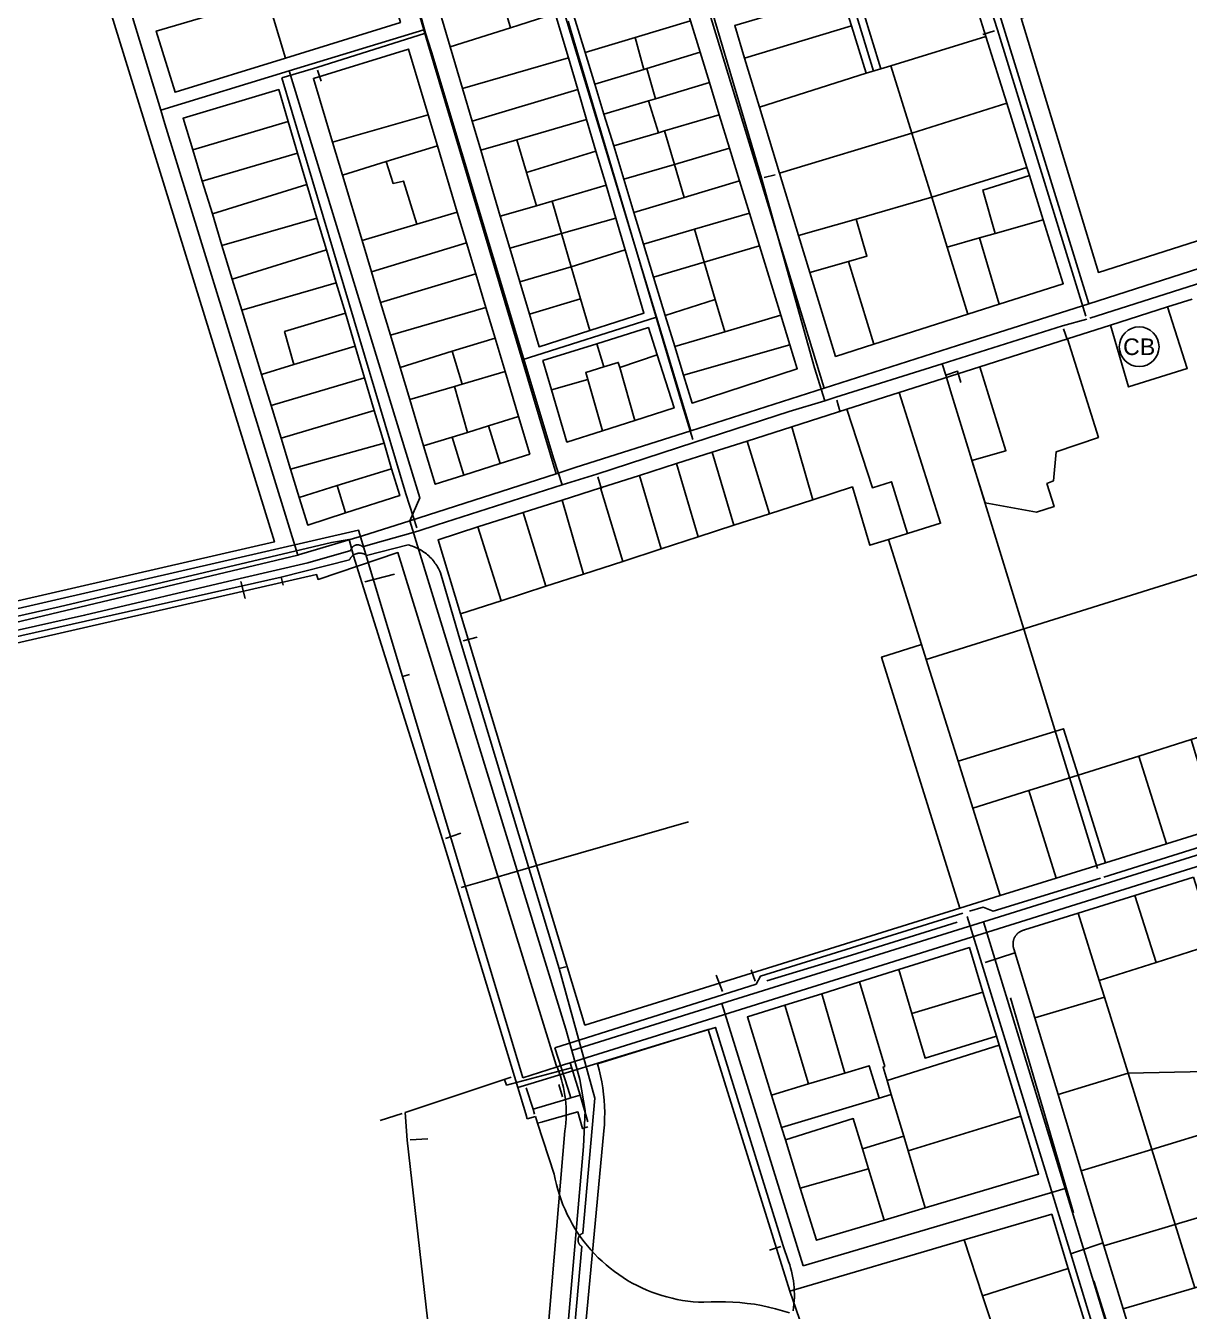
# Model space of a CAD drawing. Extents: x 1876309 to 1899261, y 443723 to 466661.
# Drawn here: x 1887048 to 1888805, y 452708 to 454649 of the extents above; entities that cross this region are included whole.
import ezdxf
from ezdxf.enums import TextEntityAlignment as Align

# ---------------------------------------------------------------- set-up
doc = ezdxf.new("R2010")
doc.units = 0
doc.header["$MEASUREMENT"] = 0
for name, color, linetype in [('Parcels', 31, 'Continuous'), ('Roads', 7, 'Continuous'), ('TEXT', 2, 'Continuous'), ('Waterlines', 5, 'Continuous')]:
    doc.layers.add(name, color=color, linetype=linetype)
doc.styles.get("Standard").update_dxf_attribs({"font": 'arial.ttf', "height": 300})

# ---------------------------------------------------------------- blocks, each defined once
blk = doc.blocks.new('Catch Basin')
blk.add_circle((6.7, 31.9), 30)
blk.add_text('CB', height=25).set_placement((6.7, 31.9), align=Align.MIDDLE)

msp = doc.modelspace()

# ---------------------------------------------------------------- linework, layer by layer
at = {"layer": 'Parcels'}
for points in [[(1887092.1, 454943.9), (1887423.8, 453869.4), (1886998.8, 453771.7), (1886572.4, 453676), (1886251.4, 454698.6), (1886307.8, 454715.3), (1886647, 454815.7), (1887000, 454917.8), (1887092.1, 454943.9)], [(1888550.7, 454660), (1888744, 454719.7), (1888886.8, 454763.8), (1889002.5, 454383.2), (1888667.6, 454276.2), (1888550.7, 454660)], [(1887413.5, 454690.1), (1887587.9, 454741.7), (1887614, 454653.4), (1887440.5, 454599.7), (1887413.5, 454690.1)], [(1888469.9, 454721.5), (1888497.8, 454632.1), (1888354.4, 454588.1), (1888338.9, 454583.3), (1888312.2, 454671.8), (1888469.9, 454721.5)], [(1887970.1, 454692.1), (1888034.7, 454711.8), (1888051.8, 454656), (1887968.2, 454630.7), (1887892.9, 454608), (1887876, 454663.6), (1887970.1, 454692.1)], [(1887413.5, 454690.1), (1887440.5, 454599.7), (1887273.8, 454548.2), (1887245.6, 454640.5), (1887413.5, 454690.1)], [(1887764.9, 454697.6), (1887780.2, 454645.5), (1887689, 454616.5), (1887673.3, 454669.7), (1887764.9, 454697.6)], [(1888294.8, 454648.4), (1888133.5, 454599.7), (1888118.6, 454648.7), (1888279.7, 454696.8), (1888294.8, 454648.4)], [(1887780.2, 454645.5), (1887792.5, 454649.4), (1887847.8, 454666.9), (1887867.5, 454600.1), (1887707.6, 454554), (1887689, 454616.5), (1887780.2, 454645.5)], [(1887981.4, 454582.6), (1887968.2, 454630.7), (1888051.8, 454656), (1888066.4, 454608.4), (1887986.1, 454584), (1887981.4, 454582.6)], [(1888294.8, 454648.4), (1888317.2, 454576.8), (1888156, 454525.7), (1888133.5, 454599.7), (1888294.8, 454648.4)], [(1887981.4, 454582.6), (1887907.5, 454560.1), (1887892.9, 454608), (1887968.2, 454630.7), (1887981.4, 454582.6)], [(1888354.4, 454588.1), (1888497.8, 454632.1), (1888529.3, 454531.4), (1888385.9, 454486.5), (1888354.4, 454588.1)], [(1887511.5, 454472.8), (1887482.7, 454568.9), (1887626.2, 454613.2), (1887655.8, 454514.2), (1887511.5, 454472.8)], [(1887998.8, 454538.4), (1887986.1, 454584), (1888066.4, 454608.4), (1888080.4, 454562.8), (1887998.8, 454538.4)], [(1887881.7, 454552.2), (1887722.3, 454504.4), (1887707.6, 454554), (1887867.5, 454600.1), (1887881.7, 454552.2)], [(1888338.9, 454583.3), (1888354.4, 454588.1), (1888385.9, 454486.5), (1888186.3, 454426.2), (1888156, 454525.7), (1888317.2, 454576.8), (1888338.9, 454583.3)], [(1887981.4, 454582.6), (1887986.1, 454584), (1887998.8, 454538.4), (1887988.3, 454535.3), (1887921.2, 454515.2), (1887907.5, 454560.1), (1887981.4, 454582.6)], [(1887444.7, 454503.9), (1887300.6, 454461), (1887285.9, 454508.8), (1887430.3, 454552.1), (1887444.7, 454503.9)], [(1887789.5, 454476.4), (1887735.3, 454460.6), (1887722.3, 454504.4), (1887881.7, 454552.2), (1887895, 454507.1), (1887789.5, 454476.4)], [(1888003.5, 454487.1), (1887988.3, 454535.3), (1887998.8, 454538.4), (1888080.4, 454562.8), (1888095.3, 454514.2), (1888012.4, 454489.7), (1888003.5, 454487.1)], [(1888003.5, 454487.1), (1887935.9, 454467.1), (1887921.2, 454515.2), (1887988.3, 454535.3), (1888003.5, 454487.1)], [(1888415.9, 454389.7), (1888385.9, 454486.5), (1888529.3, 454531.4), (1888559.6, 454434.4), (1888415.9, 454389.7)], [(1887669.9, 454467.1), (1887592.5, 454443.4), (1887526.5, 454423.1), (1887511.5, 454472.8), (1887655.8, 454514.2), (1887669.9, 454467.1)], [(1888027.6, 454439.2), (1888012.4, 454489.7), (1888095.3, 454514.2), (1888110.8, 454463.8), (1888027.6, 454439.2)], [(1887300.6, 454461), (1887444.7, 454503.9), (1887458.9, 454456.1), (1887315, 454413.8), (1887300.6, 454461)], [(1887804.2, 454427.1), (1887789.5, 454476.4), (1887895, 454507.1), (1887909.2, 454459), (1887804.2, 454427.1)], [(1888003.5, 454487.1), (1888012.4, 454489.7), (1888027.6, 454439.2), (1887951.2, 454416.7), (1887935.9, 454467.1), (1888003.5, 454487.1)], [(1887789.5, 454476.4), (1887804.2, 454427.1), (1887819.2, 454376.8), (1887764.8, 454360.9), (1887735.3, 454460.6), (1887789.5, 454476.4)], [(1888415.9, 454389.7), (1888301.7, 454356.7), (1888215.1, 454331.7), (1888186.3, 454426.2), (1888385.9, 454486.5), (1888415.9, 454389.7)], [(1887315, 454413.8), (1887458.9, 454456.1), (1887473, 454408.9), (1887330.2, 454364.4), (1887315, 454413.8)], [(1887638.6, 454348.8), (1887618.7, 454414), (1887603, 454410.5), (1887592.5, 454443.4), (1887669.9, 454467.1), (1887699.9, 454367), (1887638.6, 454348.8)], [(1887819.2, 454376.8), (1887804.2, 454427.1), (1887909.2, 454459), (1887924.4, 454407.7), (1887843, 454383.8), (1887819.2, 454376.8)], [(1888027.6, 454439.2), (1888110.8, 454463.8), (1888126, 454414.3), (1888042.5, 454389.5), (1888027.6, 454439.2)], [(1887638.6, 454348.8), (1887556.1, 454324.3), (1887526.5, 454423.1), (1887592.5, 454443.4), (1887603, 454410.5), (1887618.7, 454414), (1887638.6, 454348.8)], [(1888027.6, 454439.2), (1888042.5, 454389.5), (1887966.4, 454366.8), (1887951.2, 454416.7), (1888027.6, 454439.2)], [(1888563.4, 454422.4), (1888493, 454400.4), (1888511.7, 454334.9), (1888488.2, 454328.2), (1888439.2, 454314.3), (1888415.9, 454389.7), (1888559.6, 454434.4), (1888563.4, 454422.4)], [(1888042.5, 454389.5), (1888126, 454414.3), (1888141, 454365.4), (1888058.1, 454341.3), (1887981.1, 454318.8), (1887966.4, 454366.8), (1888042.5, 454389.5)], [(1888563.4, 454422.4), (1888584.3, 454355.6), (1888511.7, 454334.9), (1888493, 454400.4), (1888563.4, 454422.4)], [(1887330.2, 454364.4), (1887473, 454408.9), (1887488.1, 454358.1), (1887344.7, 454317), (1887330.2, 454364.4)], [(1887843, 454383.8), (1887924.4, 454407.7), (1887939, 454358.2), (1887857.2, 454335), (1887843, 454383.8)], [(1887819.2, 454376.8), (1887843, 454383.8), (1887857.2, 454335), (1887779.1, 454312.8), (1887764.8, 454360.9), (1887819.2, 454376.8)], [(1888301.7, 454356.7), (1888415.9, 454389.7), (1888439.2, 454314.3), (1888470.5, 454213.3), (1888328.6, 454167.9), (1888290.3, 454292.8), (1888318.1, 454300.8), (1888301.7, 454356.7)], [(1887344.7, 454317), (1887488.1, 454358.1), (1887502.4, 454310.1), (1887360.2, 454266.2), (1887344.7, 454317)], [(1887713.8, 454320.7), (1887570.3, 454276.9), (1887556.1, 454324.3), (1887638.6, 454348.8), (1887699.9, 454367), (1887713.8, 454320.7)], [(1887871.8, 454284.4), (1887857.2, 454335), (1887939, 454358.2), (1887953.2, 454310.3), (1887871.8, 454284.4)], [(1888072.7, 454291.6), (1888058.1, 454341.3), (1888141, 454365.4), (1888156.2, 454316.1), (1888072.7, 454291.6)], [(1888301.7, 454356.7), (1888318.1, 454300.8), (1888290.3, 454292.8), (1888232.1, 454276.1), (1888215.1, 454331.7), (1888301.7, 454356.7)], [(1888511.7, 454334.9), (1888584.3, 454355.6), (1888614.4, 454259.2), (1888517.5, 454228.3), (1888488.2, 454328.2), (1888511.7, 454334.9)], [(1887871.8, 454284.4), (1887794.2, 454262), (1887779.1, 454312.8), (1887857.2, 454335), (1887871.8, 454284.4)], [(1888072.7, 454291.6), (1887996.2, 454269), (1887981.1, 454318.8), (1888058.1, 454341.3), (1888072.7, 454291.6)], [(1887727.8, 454273.8), (1887584.1, 454230.9), (1887570.3, 454276.9), (1887713.8, 454320.7), (1887727.8, 454273.8)], [(1888103.5, 454186.7), (1888089.3, 454235.2), (1888072.7, 454291.6), (1888156.2, 454316.1), (1888188.2, 454211.8), (1888103.5, 454186.7)], [(1888439.2, 454314.3), (1888488.2, 454328.2), (1888517.5, 454228.3), (1888470.5, 454213.3), (1888439.2, 454314.3)], [(1887360.2, 454266.2), (1887502.4, 454310.1), (1887517.1, 454260.7), (1887374.7, 454219.2), (1887360.2, 454266.2)], [(1887899.7, 454188.3), (1887885.8, 454236.2), (1887871.8, 454284.4), (1887953.2, 454310.3), (1887981.5, 454214.5), (1887899.7, 454188.3)], [(1887885.8, 454236.2), (1887808.7, 454213.1), (1887794.2, 454262), (1887871.8, 454284.4), (1887885.8, 454236.2)], [(1888089.3, 454235.2), (1888013.8, 454211.4), (1887996.2, 454269), (1888072.7, 454291.6), (1888089.3, 454235.2)], [(1888328.6, 454167.9), (1888270.7, 454149.4), (1888232.1, 454276.1), (1888290.3, 454292.8), (1888328.6, 454167.9)], [(1887374.7, 454219.2), (1887517.1, 454260.7), (1887530.9, 454214.5), (1887439.2, 454186.9), (1887453.2, 454137), (1887404.4, 454122.2), (1887374.7, 454219.2)], [(1887727.8, 454273.8), (1887743, 454223.2), (1887598.9, 454181.6), (1887584.1, 454230.9), (1887727.8, 454273.8)], [(1887808.7, 454213.1), (1887885.8, 454236.2), (1887899.7, 454188.3), (1887823.3, 454163.9), (1887808.7, 454213.1)], [(1887692.3, 454157.1), (1887613.6, 454132.6), (1887598.9, 454181.6), (1887743, 454223.2), (1887756.8, 454177.2), (1887692.3, 454157.1)], [(1888103.5, 454186.7), (1888028.1, 454164.3), (1888013.8, 454211.4), (1888089.3, 454235.2), (1888103.5, 454186.7)], [(1888771.6, 454224), (1888801.7, 454131.3), (1888713.1, 454103.3), (1888685.8, 454196.7), (1888771.6, 454224)], [(1887453.2, 454137), (1887439.2, 454186.9), (1887530.9, 454214.5), (1887545.6, 454165), (1887453.2, 454137)], [(1888103.5, 454186.7), (1888188.2, 454211.8), (1888201.9, 454166.9), (1888041.3, 454121.1), (1888028.1, 454164.3), (1888103.5, 454186.7)], [(1887920.9, 454133.6), (1887910.6, 454168.5), (1887988.4, 454192.8), (1888001.5, 454151.8), (1887945.1, 454132.6), (1887942.9, 454140.4), (1887920.9, 454133.6)], [(1887453.2, 454137), (1887545.6, 454165), (1887559.9, 454117.2), (1887418.8, 454075.2), (1887404.4, 454122.2), (1887453.2, 454137)], [(1887707.3, 454107.6), (1887692.3, 454157.1), (1887756.8, 454177.2), (1887772.1, 454126.4), (1887707.3, 454107.6)], [(1887920.9, 454133.6), (1887893.8, 454125.1), (1887896.8, 454114.5), (1887842.2, 454098.9), (1887829.2, 454143.1), (1887910.6, 454168.5), (1887920.9, 454133.6)], [(1888041.3, 454121.1), (1888201.9, 454166.9), (1888213, 454130.8), (1888054.2, 454079), (1888041.3, 454121.1)], [(1888620.8, 454175.9), (1888667.6, 454027.2), (1888603.8, 454005.4), (1888599.7, 453961.6), (1888589.9, 453957.5), (1888600.7, 453922.8), (1888574.3, 453914.4), (1888496.5, 453928.4), (1888476.7, 453992.1), (1888528, 454007), (1888488.4, 454133.6), (1888620.8, 454175.9)], [(1887692.3, 454157.1), (1887707.3, 454107.6), (1887695.5, 454104.2), (1887628, 454084.6), (1887613.6, 454132.6), (1887692.3, 454157.1)], [(1887920.9, 454133.6), (1887942.9, 454140.4), (1887945.1, 454132.6), (1887967.8, 454052.6), (1887918.8, 454037), (1887896.8, 454114.5), (1887893.8, 454125.1), (1887920.9, 454133.6)], [(1888001.5, 454151.8), (1888027.1, 454071.6), (1887967.8, 454052.6), (1887945.1, 454132.6), (1888001.5, 454151.8)], [(1887695.5, 454104.2), (1887707.3, 454107.6), (1887772.1, 454126.4), (1887792.3, 454058.7), (1887746.9, 454044.7), (1887715.1, 454034.8), (1887695.5, 454104.2)], [(1887418.8, 454075.2), (1887559.9, 454117.2), (1887574.6, 454067.9), (1887433.9, 454025.8), (1887418.8, 454075.2)], [(1887695.5, 454104.2), (1887715.1, 454034.8), (1887692, 454027.7), (1887649.1, 454014.4), (1887628, 454084.6), (1887695.5, 454104.2)], [(1887842.2, 454098.9), (1887896.8, 454114.5), (1887918.8, 454037), (1887865.4, 454020), (1887842.2, 454098.9)], [(1888379.5, 453882), (1888355.2, 453960.2), (1888326.4, 453951.2), (1888287.7, 454069.6), (1888366.8, 454094.8), (1888429.3, 453897.5), (1888379.5, 453882)], [(1887433.9, 454025.8), (1887574.6, 454067.9), (1887589.3, 454018.4), (1887448.2, 453979.4), (1887433.9, 454025.8)], [(1888379.5, 453882), (1888350.9, 453873.1), (1888322.6, 453864.3), (1888296.3, 453952.4), (1888236.7, 453933.1), (1888204.9, 454043.2), (1888287.7, 454069.6), (1888326.4, 453951.2), (1888355.2, 453960.2), (1888379.5, 453882)], [(1887715.1, 454034.8), (1887746.9, 454044.7), (1887764.4, 453987.7), (1887709.8, 453970.2), (1887692, 454027.7), (1887715.1, 454034.8)], [(1887792.3, 454058.7), (1887809.3, 454002), (1887764.4, 453987.7), (1887746.9, 454044.7), (1887792.3, 454058.7)], [(1888236.7, 453933.1), (1888170.9, 453911.8), (1888137.6, 454021.7), (1888204.9, 454043.2), (1888236.7, 453933.1)], [(1887649.1, 454014.4), (1887692, 454027.7), (1887709.8, 453970.2), (1887666.5, 453956.4), (1887649.1, 454014.4)], [(1887448.2, 453979.4), (1887589.3, 454018.4), (1887600.8, 453979.9), (1887518.7, 453954.5), (1887461.2, 453936.6), (1887448.2, 453979.4)], [(1888117.4, 453894.5), (1888063.5, 453877), (1888030.7, 453987.6), (1888084.6, 454004.8), (1888117.4, 453894.5)], [(1888170.9, 453911.8), (1888117.4, 453894.5), (1888084.6, 454004.8), (1888137.6, 454021.7), (1888170.9, 453911.8)], [(1888063.5, 453877), (1888007.8, 453858.9), (1887975, 453969.9), (1888030.7, 453987.6), (1888063.5, 453877)], [(1887531.1, 453913.1), (1887518.7, 453954.5), (1887600.8, 453979.9), (1887612.9, 453939.3), (1887531.1, 453913.1)], [(1888007.8, 453858.9), (1887949.7, 453840.1), (1887916.2, 453951.1), (1887975, 453969.9), (1888007.8, 453858.9)], [(1887461.2, 453936.6), (1887518.7, 453954.5), (1887531.1, 453913.1), (1887474.1, 453894.9), (1887461.2, 453936.6)], [(1888350.9, 453873.1), (1888400.6, 453714.4), (1888340.3, 453695.6), (1888458.3, 453316.7), (1887892.5, 453140.2), (1887704.7, 453760.7), (1887766, 453780.6), (1887833.4, 453802.4), (1887890.5, 453820.9), (1887949.7, 453840.1), (1888007.8, 453858.9), (1888063.5, 453877), (1888117.4, 453894.5), (1888170.9, 453911.8), (1888236.7, 453933.1), (1888296.3, 453952.4), (1888322.6, 453864.3), (1888350.9, 453873.1)], [(1887949.7, 453840.1), (1887890.5, 453820.9), (1887858.1, 453932.5), (1887916.2, 453951.1), (1887949.7, 453840.1)], [(1887890.5, 453820.9), (1887833.4, 453802.4), (1887799.4, 453913.8), (1887858.1, 453932.5), (1887890.5, 453820.9)], [(1887833.4, 453802.4), (1887766, 453780.6), (1887731.1, 453892), (1887799.4, 453913.8), (1887833.4, 453802.4)], [(1889146.8, 453677.6), (1889067.6, 453652.8), (1888984.3, 453626.6), (1888895, 453598.6), (1888807.7, 453571.2), (1888728.6, 453546.3), (1888636.8, 453517.5), (1888615, 453587.4), (1888455.7, 453538.3), (1888407.6, 453691.8), (1888909.9, 453849.3), (1889142.1, 453922.1), (1889149.4, 453898), (1889199.9, 453736.1), (1889211.8, 453698), (1889146.8, 453677.6)], [(1887704.7, 453760.7), (1887670.8, 453872.8), (1887731.1, 453892), (1887766, 453780.6), (1887704.7, 453760.7)], [(1888477.8, 453467.6), (1888519.1, 453335.7), (1888458.3, 453316.7), (1888340.3, 453695.6), (1888400.6, 453714.4), (1888407.6, 453691.8), (1888455.7, 453538.3), (1888477.8, 453467.6)], [(1888636.8, 453517.5), (1888562.3, 453494.1), (1888477.8, 453467.6), (1888455.7, 453538.3), (1888615, 453587.4), (1888636.8, 453517.5)], [(1888728.6, 453546.3), (1888807.7, 453571.2), (1888847.6, 453438.1), (1888770.1, 453413.9), (1888728.6, 453546.3)], [(1888728.6, 453546.3), (1888770.1, 453413.9), (1888678, 453385.2), (1888636.8, 453517.5), (1888728.6, 453546.3)], [(1888636.8, 453517.5), (1888678, 453385.2), (1888603.8, 453362.1), (1888562.3, 453494.1), (1888636.8, 453517.5)], [(1888562.3, 453494.1), (1888603.8, 453362.1), (1888519.1, 453335.7), (1888477.8, 453467.6), (1888562.3, 453494.1)], [(1888811, 453363.2), (1888842.9, 453262.7), (1888754.8, 453234.7), (1888722.7, 453335.7), (1888811, 453363.2)], [(1888722.7, 453335.7), (1888754.8, 453234.7), (1888668.7, 453207.3), (1888637, 453309), (1888722.7, 453335.7)], [(1888676.5, 453182.3), (1888571.5, 453151.1), (1888539.8, 453255.3), (1888539.5, 453256), (1888539.3, 453256.8), (1888539.2, 453257.5), (1888539, 453258.2), (1888538.9, 453259), (1888538.8, 453259.7), (1888538.7, 453260.5), (1888538.6, 453261.2), (1888538.6, 453262), (1888538.6, 453262.8), (1888538.6, 453263.5), (1888538.7, 453264.3), (1888538.8, 453265), (1888538.9, 453265.8), (1888539, 453266.5), (1888539.2, 453267.3), (1888539.3, 453268), (1888539.6, 453268.7), (1888539.8, 453269.4), (1888540, 453270.2), (1888540.3, 453270.9), (1888540.6, 453271.6), (1888541, 453272.2), (1888541.3, 453272.9), (1888541.7, 453273.6), (1888542.1, 453274.2), (1888542.5, 453274.8), (1888543, 453275.4), (1888543.4, 453276), (1888543.9, 453276.6), (1888544.4, 453277.2), (1888544.9, 453277.7), (1888545.5, 453278.3), (1888546, 453278.8), (1888546.6, 453279.3), (1888547.2, 453279.7), (1888547.8, 453280.2), (1888548.4, 453280.6), (1888549.1, 453281), (1888549.7, 453281.4), (1888550.4, 453281.8), (1888551.1, 453282.1), (1888551.8, 453282.4), (1888552.5, 453282.7), (1888553.2, 453283), (1888553.9, 453283.2), (1888554.6, 453283.4), (1888555.3, 453283.6), (1888556.1, 453283.8), (1888637, 453309), (1888668.7, 453207.3), (1888676.5, 453182.3)], [(1888386, 453157.9), (1888366.5, 453223.9), (1888472.7, 453257.1), (1888493.3, 453189.7), (1888386, 453157.9)], [(1888307, 453205.3), (1888366.5, 453223.9), (1888386, 453157.9), (1888406, 453090.4), (1888513.6, 453123.3), (1888517.6, 453110.1), (1888348.6, 453056.6), (1888342.5, 453076.9), (1888345.1, 453077.7), (1888307, 453205.3)], [(1888307, 453205.3), (1888345.1, 453077.7), (1888342.5, 453076.9), (1888348.6, 453056.6), (1888354.8, 453035.6), (1888336.4, 453030), (1888321.4, 453078.9), (1888284.7, 453067.8), (1888250, 453187.4), (1888307, 453205.3)], [(1888386, 453157.9), (1888493.3, 453189.7), (1888513.6, 453123.3), (1888406, 453090.4), (1888386, 453157.9)], [(1888174.2, 453034.4), (1888137.8, 453152.4), (1888194.3, 453170), (1888230, 453051.3), (1888174.2, 453034.4)], [(1888230, 453051.3), (1888194.3, 453170), (1888250, 453187.4), (1888284.7, 453067.8), (1888230, 453051.3)], [(1888676.5, 453182.3), (1888712.2, 453067.7), (1888606.6, 453035.4), (1888571.5, 453151.1), (1888676.5, 453182.3)], [(1888199, 452645.5), (1887892.1, 452671.8), (1887893.7, 452690.4), (1887921.2, 452980.5), (1887921.9, 452989.7), (1887922.2, 452999), (1887922.3, 453008.3), (1887922, 453017.6), (1887921.4, 453026.8), (1887920.5, 453036.1), (1887919.4, 453045.3), (1887917.9, 453054.4), (1887916.1, 453063.5), (1887914, 453072.6), (1887911.6, 453081.6), (1888078.7, 453133.7), (1888201.7, 452738.4), (1888235.2, 452642.4), (1888199, 452645.5)], [(1888380.2, 452950.6), (1888373.8, 452972.3), (1888354.8, 453035.6), (1888348.6, 453056.6), (1888517.6, 453110.1), (1888550.4, 453002.9), (1888380.2, 452950.6)], [(1888284.7, 453067.8), (1888321.4, 453078.9), (1888336.4, 453030), (1888189.4, 452985.5), (1888174.2, 453034.4), (1888230, 453051.3), (1888284.7, 453067.8)], [(1888748.1, 452952.4), (1888641.6, 452920), (1888606.6, 453035.4), (1888712.2, 453067.7), (1888748.1, 452952.4)], [(1888712.2, 453067.7), (1888828.9, 453070.1), (1888829.2, 453067.4), (1888829.6, 453064.7), (1888830.1, 453061.9), (1888830.7, 453059.2), (1888831.4, 453056.6), (1888832.2, 453053.9), (1888833.1, 453051.3), (1888834, 453048.7), (1888853.5, 452984.5), (1888748.1, 452952.4), (1888712.2, 453067.7)], [(1888373.8, 452972.3), (1888311.5, 452953.2), (1888297.6, 452999), (1888195.1, 452967), (1888189.4, 452985.5), (1888336.4, 453030), (1888354.8, 453035.6), (1888373.8, 452972.3)], [(1888311.5, 452953.2), (1888320.5, 452923.4), (1888217.6, 452894), (1888195.1, 452967), (1888297.6, 452999), (1888311.5, 452953.2)], [(1888550.4, 453002.9), (1888577.2, 452915.2), (1888406, 452864.3), (1888380.2, 452950.6), (1888550.4, 453002.9)], [(1888748.1, 452952.4), (1888853.5, 452984.5), (1888888, 452870.6), (1888783.3, 452839.2), (1888748.1, 452952.4)], [(1888380.2, 452950.6), (1888406, 452864.3), (1888344, 452845.9), (1888320.5, 452923.4), (1888311.5, 452953.2), (1888373.8, 452972.3), (1888380.2, 452950.6)], [(1888783.3, 452839.2), (1888675.9, 452807), (1888641.6, 452920), (1888748.1, 452952.4), (1888783.3, 452839.2)], [(1888344, 452845.9), (1888241.9, 452815.5), (1888217.6, 452894), (1888320.5, 452923.4), (1888344, 452845.9)], [(1888917.1, 452774.3), (1888831.8, 452749.2), (1888813.1, 452743.7), (1888783.3, 452839.2), (1888888, 452870.6), (1888917.1, 452774.3)], [(1888622, 452772.8), (1888492.8, 452731.6), (1888464.9, 452815.8), (1888597, 452854.6), (1888622, 452772.8)], [(1888813.1, 452743.7), (1888704.8, 452711.9), (1888675.9, 452807), (1888783.3, 452839.2), (1888813.1, 452743.7)], [(1888201.7, 452738.4), (1888464.9, 452815.8), (1888492.8, 452731.6), (1888520.3, 452648.5), (1888543.7, 452577.6), (1888586.3, 452448.7), (1888235.2, 452642.4), (1888201.7, 452738.4)], [(1888648.3, 452686.5), (1888520.3, 452648.5), (1888492.8, 452731.6), (1888622, 452772.8), (1888648.3, 452686.5)]]:
    msp.add_lwpolyline(points, close=True, dxfattribs=at)
for points in [[(1888909.9, 453849.3), (1888407.6, 453691.8), (1888400.6, 453714.4), (1888350.9, 453873.1), (1888379.5, 453882), (1888429.3, 453897.5), (1888366.8, 454094.8), (1888488.4, 454133.6), (1888528, 454007), (1888476.7, 453992.1), (1888496.5, 453928.4), (1888574.3, 453914.4), (1888600.7, 453922.8), (1888589.9, 453957.5), (1888599.7, 453961.6), (1888603.8, 454005.4), (1888667.6, 454027.2), (1888620.8, 454175.9), (1888685.8, 454196.7), (1888713.1, 454103.3), (1888801.7, 454131.3), (1888771.6, 454224), (1888809.2, 454236)], [(1886998.8, 453708.5), (1887487.6, 453820.1), (1887489.7, 453812.9), (1887610.2, 453853.4), (1887849, 453079.6), (1887851.4, 453074.2), (1887853.5, 453068.6), (1887855.4, 453063), (1887857.2, 453057.3), (1887858.8, 453051.6), (1887860.1, 453045.8), (1887861.3, 453040), (1887862.3, 453034.1), (1887863.1, 453028.2), (1887863.7, 453022.3), (1887864, 453016.4), (1887864.2, 453010.4), (1887864.2, 453004.5), (1887864, 452998.5), (1887863.6, 452992.6), (1887863, 452986.7), (1887862.2, 452980.8), (1887761.5, 451788.7)], [(1888828.9, 453070.1), (1888712.2, 453067.7), (1888676.5, 453182.3), (1888668.7, 453207.3), (1888668.7, 453207.3), (1888754.8, 453234.7), (1888842.9, 453262.7)], [(1888743.4, 452584.6), (1888704.8, 452711.9), (1888813.1, 452743.7), (1888831.8, 452749.2), (1888834.5, 452730.8), (1888861.4, 452702.8)]]:
    msp.add_lwpolyline(points, dxfattribs=at)
at = {"layer": 'Roads'}
for p, q in [((1888408.5, 455021.3), (1888652.9, 454228.9)), ((1888211, 454962.1), (1888328.1, 454580.1)), ((1887808.8, 454841.5), (1888000.3, 454208.6)), ((1887608.8, 454782), (1887649.6, 454642.3)), ((1887209.4, 454661.4), (1887252.4, 454521)), ((1887649.6, 454642.3), (1887446.3, 454580.2)), ((1887446.3, 454580.2), (1887252.4, 454521)), ((1889043.2, 454353.9), (1888652.9, 454228.9)), ((1888000.3, 454208.6), (1887797.6, 454144.3)), ((1888000.3, 454208.6), (1888052.3, 454037.1)), ((1887797.6, 454144.3), (1887849, 453972.1)), ((1888253.7, 454101.4), (1888052.3, 454037.1)), ((1887849, 453972.1), (1887628.4, 453901.4)), ((1888494.2, 453296), (1888617.1, 452893.6)), ((1888099.2, 453172.5), (1887872.5, 453101.8)), ((1888099.2, 453172.5), (1888221.8, 452777)), ((1888617.1, 452893.6), (1888221.8, 452777))]:
    msp.add_line(p, q, dxfattribs=at)
for points in [[(1888009.9, 454901.8), (1888017.6, 454873.7), (1888253.7, 454101.4)], [(1887649.6, 454642.3), (1887655.6, 454621.8), (1887797.6, 454144.3)], [(1887446.3, 454580.2), (1887643.3, 453935.9), (1887628.4, 453901.4)], [(1887252.4, 454521), (1887258.7, 454500.5), (1887459, 453849.4)], [(1888652.9, 454228.9), (1888454.9, 454165.7), (1888253.7, 454101.4)], [(1888052.3, 454037.1), (1887877.9, 453981.5), (1887849, 453972.1)], [(1887628.4, 453901.4), (1887556.6, 453878.4), (1887460.1, 453849.7), (1887459, 453849.4)], [(1887628.4, 453901.4), (1887863.5, 453134.2), (1887872.5, 453101.8)], [(1887459, 453849.4), (1886998.8, 453740), (1886782.2, 453692.2), (1886551.6, 453640.6)], [(1889290, 453544.4), (1889238.3, 453528.3), (1888494.2, 453296)], [(1888494.2, 453296), (1888463.6, 453286.3), (1888099.2, 453172.5)], [(1887872.5, 453101.8), (1887884.9, 453057.8), (1887893, 453011.2), (1887890.1, 452957.1), (1887812.7, 452064.9), (1887808, 452009.9)], [(1888617.1, 452893.6), (1888719.8, 452556.3), (1888723.8, 452543.5), (1888732.3, 452531), (1888744.8, 452526.1), (1888756.8, 452528)]]:
    msp.add_lwpolyline(points, dxfattribs=at)
at = {"layer": 'Waterlines', "color": 5}
for p, q in [((1888404.3, 454990.2), (1888515, 454642.2)), ((1888031.8, 454848.7), (1888158.8, 454418.4)), ((1887610.2, 454789.1), (1887652, 454637.4)), ((1887867.3, 454655.4), (1887870.4, 454644.9)), ((1888040, 454074.9), (1887870.4, 454644.9)), ((1887652, 454637.4), (1887487.7, 454585.7)), ((1887652, 454637.4), (1887661.1, 454609)), ((1888510.9, 454640.9), (1888493.3, 454635.2)), ((1888515, 454642.2), (1888648.6, 454210.2)), ((1887661.1, 454609), (1887845.6, 453994.5)), ((1887487.7, 454585.7), (1887469.4, 454580.1)), ((1887435.2, 454569.8), (1887469.4, 454580.1)), ((1887435.2, 454569.8), (1887622.2, 453941.9)), ((1887489.1, 454581.5), (1887494.2, 454564.9)), ((1888158.8, 454418.4), (1888239.1, 454132)), ((1888163.2, 454419.5), (1888179.8, 454423.7)), ((1888654.7, 454207.3), (1888993.9, 454315.4)), ((1888613.4, 454195.5), (1888650, 454205.8)), ((1888431.8, 454138.4), (1888613.4, 454195.5)), ((1888614.9, 454191.1), (1888620.8, 454173.8)), ((1888254.6, 454082.5), (1888239.1, 454132)), ((1888271.2, 454087.7), (1888431.8, 454138.4)), ((1888437.1, 454121), (1888431.8, 454138.4)), ((1888437.1, 454121), (1888444.3, 454097.5)), ((1888200.9, 454066.5), (1888254.6, 454082.5)), ((1888271.2, 454087.7), (1888254.6, 454082.5)), ((1888272.5, 454083.3), (1888277.7, 454065.3)), ((1888444.3, 454097.5), (1888666.2, 453376.4)), ((1888055.6, 454024.1), (1888040, 454074.9)), ((1888057, 454019.7), (1888200.9, 454066.5)), ((1887910.7, 453971.7), (1888057, 454019.7)), ((1887845.6, 453994.5), (1887858.1, 453955.7)), ((1887858.1, 453955.7), (1887910.7, 453971.7)), ((1887911.9, 453967.5), (1887917.4, 453949)), ((1887622.2, 453941.9), (1887638.8, 453890.6)), ((1887617.3, 453879.3), (1887640.3, 453885.9)), ((1887543.3, 453848.2), (1887555.9, 453808)), ((1887372.4, 453814.1), (1887474.5, 453838.1)), ((1887373.4, 453809.8), (1887379.5, 453784.1)), ((1887434.2, 453816.3), (1887437.1, 453804.4)), ((1887560.3, 453809.1), (1887605, 453820.9)), ((1887555.9, 453808), (1887677.7, 453420.3)), ((1887708.9, 453720.1), (1887729.7, 453725.7)), ((1887617.2, 453666.2), (1887627.9, 453669.3)), ((1887819.7, 453381.1), (1888048.9, 453447.1)), ((1888946, 453448.4), (1888675.6, 453363.3)), ((1887705.4, 453429.7), (1887682.2, 453421.8)), ((1887677.7, 453420.3), (1887700.1, 453346.3)), ((1887737.3, 453357.1), (1887819.7, 453381.1)), ((1887700.1, 453346.3), (1887791.1, 453045.9)), ((1887705.7, 453347.9), (1887737.3, 453357.1)), ((1888469.4, 453304.2), (1888491.4, 453232.6)), ((1888454.1, 453295.3), (1888294.7, 453245.6)), ((1888541.6, 453249.4), (1888496.7, 453234.4)), ((1888541.6, 453249.4), (1888496.7, 453234.4)), ((1887853.8, 453225.5), (1887863.5, 453228)), ((1888294.7, 453245.6), (1888166.9, 453206.8)), ((1888491.4, 453232.6), (1888625.8, 452794.9)), ((1888100.2, 453190.9), (1888090.8, 453215.7)), ((1888149.4, 453206.5), (1888143.3, 453223.7)), ((1888151, 453202), (1888101.8, 453186.4)), ((1888101.8, 453186.4), (1887847.2, 453106)), ((1888534.7, 453181.1), (1888629.8, 452856.9)), ((1887866.5, 453044.8), (1887847.2, 453106)), ((1887881.2, 453047.4), (1887870, 453083.1)), ((1887781.4, 453061.4), (1887621.4, 453008)), ((1887811.6, 453052.1), (1887791.1, 453045.9)), ((1887791.1, 453045.9), (1887803.1, 453006.3)), ((1887814.2, 453013.3), (1887803.7, 453045.3)), ((1887853.3, 453050.7), (1887858.9, 453031.8)), ((1887871.1, 453030.3), (1887866.5, 453044.8)), ((1887871.1, 453030.3), (1887885.2, 453034.5)), ((1887885.2, 453034.5), (1887881.2, 453047.4)), ((1887885.2, 453034.5), (1887897, 452994)), ((1887814.2, 453013.3), (1887860.4, 453027.1)), ((1887816.6, 453005.9), (1887814.2, 453013.3)), ((1887860.4, 453027.1), (1887871.1, 453030.3)), ((1887616.8, 453006.6), (1887583.4, 452996.3)), ((1887621.4, 453008), (1887624, 452966.5)), ((1887803.1, 453006.3), (1887805.4, 452998.7)), ((1887817.8, 453002), (1887805.4, 452998.7)), ((1887821.1, 452992), (1887817.8, 453002)), ((1887821.1, 452992), (1887829.1, 452994.3)), ((1887655.5, 452968.5), (1887628.9, 452966.8)), ((1888171, 452800.2), (1888188, 452805.8)), ((1888674.6, 452811.3), (1888633, 452797.3)), ((1888625.8, 452794.9), (1888711.8, 452514.7)), ((1888633, 452797.3), (1888626.1, 452795)), ((1888660.7, 452754.2), (1888719.7, 452563.9))]:
    msp.add_line(p, q, dxfattribs=at)
at = {"layer": 'Waterlines', "color": 1}
msp.add_line((1887704.5, 453719), (1887853.8, 453225.5), dxfattribs=at)
at = {"layer": 'Waterlines', "color": 3}
for p, q in [((1889768, 453677.6), (1887870, 453083.1)), ((1887617.2, 453666.2), (1887798.6, 453060.8)), ((1887861.7, 453080.5), (1887798.6, 453060.8)), ((1887870, 453083.1), (1887861.7, 453080.5))]:
    msp.add_line(p, q, dxfattribs=at)
msp.add_lwpolyline([(1886106.9, 454913), (1886202, 454566), (1886272, 454550), (1886547, 453656), (1887551, 453887), (1887617.2, 453666.2)], dxfattribs=at)
at = {"layer": 'Waterlines', "color": 5}
for points in [[(1888437.1, 454121), (1888455, 454127), (1888460, 454110)], [(1887858.1, 453955.7), (1887669.6, 453895.2), (1887640.3, 453885.9)], [(1886596.2, 453658.2), (1887099, 453771.5), (1887510.1, 453868.4)], [(1887474.5, 453838.1), (1887539.1, 453856.7), (1887539.2, 453857.1), (1887539.3, 453857.5), (1887539.4, 453857.8), (1887539.5, 453858.2), (1887539.7, 453858.5), (1887539.8, 453858.8), (1887540, 453859.2), (1887540.1, 453859.5), (1887540.3, 453859.8), (1887540.5, 453860.1), (1887540.7, 453860.4), (1887541, 453860.7), (1887541.2, 453861), (1887541.4, 453861.3), (1887541.7, 453861.6), (1887541.9, 453861.9), (1887542.2, 453862.1), (1887542.5, 453862.4), (1887542.8, 453862.6), (1887543.1, 453862.8), (1887543.4, 453863.1), (1887543.7, 453863.3), (1887544, 453863.5), (1887544.3, 453863.6), (1887544.6, 453863.8), (1887545, 453864), (1887545.3, 453864.1), (1887545.7, 453864.3), (1887546, 453864.4), (1887546.4, 453864.5), (1887546.7, 453864.6), (1887547.1, 453864.7), (1887547.4, 453864.8), (1887547.8, 453864.9), (1887548.2, 453864.9), (1887548.5, 453865), (1887548.9, 453865), (1887549.3, 453865), (1887549.7, 453865), (1887550, 453865), (1887550.4, 453865), (1887550.8, 453864.9), (1887551.1, 453864.9), (1887551.5, 453864.8), (1887551.9, 453864.7), (1887552.2, 453864.6), (1887552.6, 453864.5), (1887552.9, 453864.4), (1887553.3, 453864.3), (1887553.6, 453864.2), (1887554, 453864), (1887554.3, 453863.9), (1887554.6, 453863.7), (1887555, 453863.5), (1887555.3, 453863.3), (1887555.6, 453863.1), (1887555.9, 453862.9), (1887556.2, 453862.7), (1887556.5, 453862.4), (1887556.8, 453862.2), (1887557, 453861.9), (1887575.9, 453867.4), (1887617.3, 453879.3)], [(1887510.1, 453868.4), (1887536.6, 453873.3), (1887543.3, 453848.2)], [(1886628.1, 453644.7), (1887137.3, 453758.7), (1887372.4, 453814.1)], [(1888670.9, 453361.8), (1888508.5, 453312.1), (1888493.5, 453318.3), (1888473, 453312.3)], [(1888151, 453202), (1888157.3, 453213.9), (1888462.7, 453309.1)], [(1887811.6, 453052.1), (1888022.6, 453116.2), (1888089.5, 453136.6), (1888191.6, 452807)], [(1887771.2, 453058), (1887774.3, 453049.5), (1887872.3, 453075.8)], [(1887828.7, 452994.2), (1887882, 453009), (1887889, 452984), (1887896.9, 452986.4)], [(1888201.2, 452705.8), (1888190.7, 452709), (1888180.2, 452712), (1888169.6, 452714.6), (1888158.9, 452716.8), (1888148.2, 452718.7), (1888137.3, 452720.2), (1888126.5, 452721.4), (1888115.6, 452722.2), (1888104.7, 452722.6), (1888093.7, 452722.7), (1888082.8, 452722.5), (1888071.9, 452721.8), (1888063.9, 452722.1), (1888055.8, 452722.7), (1888047.8, 452723.6), (1888039.9, 452724.7), (1888031.9, 452726.1), (1888024, 452727.8), (1888016.2, 452729.8), (1888008.5, 452732), (1888000.8, 452734.5), (1887993.3, 452737.2), (1887985.8, 452740.2), (1887978.4, 452743.5), (1887971.2, 452747), (1887964, 452750.7), (1887957, 452754.7), (1887950.2, 452759), (1887943.5, 452763.5), (1887937, 452768.2), (1887930.6, 452773.1), (1887924.4, 452778.2), (1887918.3, 452783.6), (1887912.5, 452789.1), (1887906.9, 452794.9), (1887901.4, 452800.8), (1887896.2, 452806.9), (1887891.2, 452813.2), (1887886.4, 452819.7), (1887881.8, 452826.3), (1887877.5, 452833.1), (1887873.3, 452840), (1887869.5, 452847.1), (1887865.9, 452854.3), (1887862.5, 452861.6), (1887859.4, 452869), (1887856.5, 452876.6), (1887853.9, 452884.2), (1887851.6, 452891.9), (1887849.5, 452899.7), (1887847.7, 452907.5), (1887846.2, 452915.4), (1887821.1, 452992)], [(1887624, 452966.5), (1887638.5, 452842.8), (1887661.8, 452635)], [(1888191.6, 452807), (1888200, 452783.3), (1888201.6, 452778.5), (1888203, 452773.7), (1888204.3, 452768.8), (1888205.4, 452763.9), (1888206.4, 452758.9), (1888207.2, 452754), (1888207.8, 452749), (1888208.2, 452743.9), (1888208.5, 452738.9), (1888208.6, 452733.9), (1888208.6, 452728.8), (1888208.4, 452723.8), (1888208, 452718.8), (1888207.4, 452713.7), (1888206.7, 452708.8)]]:
    msp.add_lwpolyline(points, dxfattribs=at)
at = {"layer": 'Waterlines', "color": 1}
for points in [[(1887434.2, 453816.3), (1887138.6, 453749.8), (1886637.4, 453637.3), (1886560.7, 453669.3), (1886440.5, 454061.5)], [(1887434.2, 453816.3), (1887537.1, 453842.5), (1887537.4, 453843), (1887537.7, 453843.5), (1887538, 453844.1), (1887538.3, 453844.6), (1887538.6, 453845.1), (1887539, 453845.5), (1887539.3, 453846), (1887539.7, 453846.5), (1887540.1, 453846.9), (1887540.5, 453847.3), (1887541, 453847.8), (1887541.4, 453848.2), (1887541.9, 453848.5), (1887542.3, 453848.9), (1887542.8, 453849.3), (1887543.3, 453849.6), (1887543.8, 453849.9), (1887544.3, 453850.2), (1887544.9, 453850.5), (1887545.4, 453850.8), (1887546, 453851), (1887546.5, 453851.2), (1887547.1, 453851.5), (1887547.6, 453851.6), (1887548.2, 453851.8), (1887548.8, 453852), (1887549.4, 453852.1), (1887550, 453852.2), (1887550.6, 453852.3), (1887551.2, 453852.3), (1887551.8, 453852.4), (1887552.3, 453852.4), (1887552.9, 453852.4), (1887553.5, 453852.4), (1887554.1, 453852.4), (1887554.7, 453852.3), (1887555.3, 453852.2), (1887555.9, 453852.1), (1887556.5, 453852), (1887557.1, 453851.9), (1887557.7, 453851.7), (1887558.2, 453851.5), (1887558.8, 453851.3), (1887559.4, 453851.1), (1887559.9, 453850.9), (1887560.4, 453850.6), (1887561, 453850.3), (1887561.5, 453850), (1887562, 453849.7), (1887562.5, 453849.4), (1887563, 453849), (1887625.6, 453865), (1887627.9, 453864.4), (1887630.2, 453863.7), (1887632.5, 453862.9), (1887634.7, 453862.1), (1887636.9, 453861.2), (1887639.1, 453860.2), (1887641.2, 453859.2), (1887643.3, 453858), (1887645.4, 453856.8), (1887647.4, 453855.6), (1887649.4, 453854.2), (1887651.3, 453852.8), (1887653.2, 453851.4), (1887655, 453849.9), (1887656.8, 453848.3), (1887658.5, 453846.6), (1887660.2, 453844.9), (1887661.8, 453843.2), (1887663.3, 453841.3), (1887664.8, 453839.5), (1887666.2, 453837.6), (1887667.6, 453835.6), (1887668.9, 453833.6), (1887670.1, 453831.6), (1887671.3, 453829.5), (1887672.4, 453827.4), (1887673.4, 453825.2), (1887674.3, 453823), (1887704.5, 453719)], [(1887853.8, 453225.5), (1887907.7, 453030), (1887889.5, 452826), (1887889.1, 452825.9), (1887888.8, 452825.8), (1887888.4, 452825.6), (1887888.1, 452825.4), (1887887.7, 452825.3), (1887887.4, 452825.1), (1887887.1, 452824.9), (1887886.8, 452824.7), (1887886.5, 452824.4), (1887886.2, 452824.2), (1887885.9, 452823.9), (1887885.6, 452823.7), (1887885.3, 452823.4), (1887885, 452823.2), (1887884.8, 452822.9), (1887884.6, 452822.6), (1887884.3, 452822.3), (1887884.1, 452822), (1887883.9, 452821.7), (1887883.7, 452821.3), (1887883.5, 452821), (1887883.3, 452820.7), (1887883.1, 452820.3), (1887883, 452820), (1887882.8, 452819.6), (1887882.7, 452819.3), (1887882.6, 452818.9), (1887882.5, 452818.5), (1887882.4, 452818.2), (1887882.3, 452817.8), (1887882.3, 452817.4), (1887882.2, 452817), (1887882.2, 452816.7), (1887882.1, 452816.3), (1887882.1, 452815.9), (1887882.1, 452815.5), (1887882.1, 452815.1), (1887882.2, 452814.8), (1887882.2, 452814.4), (1887882.2, 452814), (1887882.3, 452813.6), (1887882.4, 452813.2), (1887882.5, 452812.9), (1887882.6, 452812.5), (1887882.7, 452812.1), (1887882.8, 452811.8), (1887883, 452811.4), (1887883.1, 452811.1), (1887883.3, 452810.7), (1887883.5, 452810.4), (1887883.7, 452810.1), (1887883.9, 452809.7), (1887884.1, 452809.4), (1887884.3, 452809.1), (1887884.5, 452808.8), (1887884.8, 452808.5), (1887885, 452808.2), (1887885.3, 452808), (1887885.6, 452807.7), (1887885.8, 452807.4), (1887886.1, 452807.2), (1887886.4, 452807), (1887886.7, 452806.7), (1887887, 452806.5), (1887887.4, 452806.3), (1887887.7, 452806.1), (1887874.6, 452659.8)]]:
    msp.add_lwpolyline(points, dxfattribs=at)

# ---------------------------------------------------------------- block references
at = {"layer": 'TEXT'}
msp.add_blockref('Catch Basin', (1888722.3, 454132.1), dxfattribs=at)

doc.saveas('drawing.dxf')
